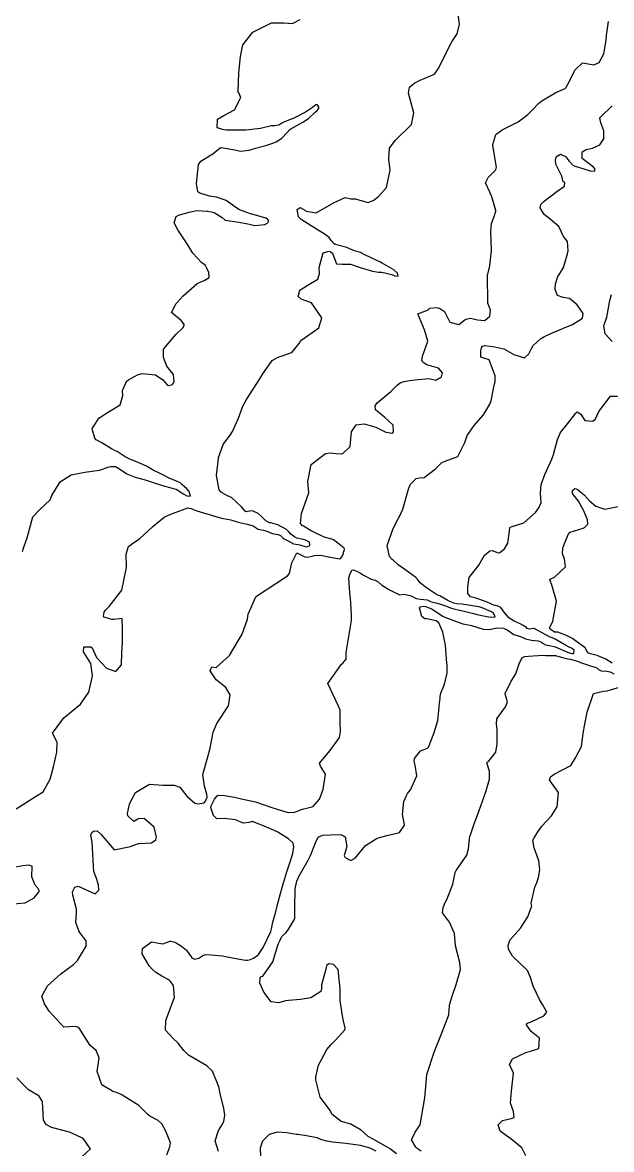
# Model space of a CAD drawing. Header units: feet. Extents: x 1313198 to 1317500, y 385000 to 389511.
# Drawn here: x 1315565 to 1315948, y 387532 to 388264 of the extents above; entities that cross this region are included whole.
import ezdxf

# ---------------------------------------------------------------- set-up
doc = ezdxf.new("R2010")
doc.units = ezdxf.units.FT
doc.layers.add('C-TOPO-MAJR', color=32, linetype='CONTINUOUS')

msp = doc.modelspace()

# ---------------------------------------------------------------- linework, layer by layer
at = {"layer": 'C-TOPO-MAJR'}
for points in [[(1315561.4, 387753.32), (1315573.92, 387761.28), (1315578.79, 387764.22), (1315583.48, 387772.44), (1315585.52, 387780.59), (1315587.64, 387789.94), (1315587.88, 387796.42), (1315587.63, 387796.85), (1315584.84, 387802.3), (1315592.16, 387812.28), (1315603.16, 387821.23), (1315608.44, 387829.03), (1315610.93, 387839.68), (1315609.8, 387847.68), (1315605.51, 387854.61), (1315605.13, 387855.29), (1315605.17, 387858.39), (1315609.74, 387858.47), (1315610.6, 387857.77), (1315613.56, 387851.52), (1315619.95, 387844.53), (1315625.94, 387842.33), (1315629.63, 387846.81), (1315630, 387854.69), (1315630.4, 387861.07), (1315630.35, 387869.62), (1315630.4, 387870.31), (1315630.13, 387876.89), (1315624.8, 387876.26), (1315623.75, 387876.21), (1315618.33, 387877.69), (1315618.04, 387878.36), (1315618.52, 387880.92), (1315619.14, 387881.95), (1315621.79, 387884.7), (1315629.98, 387895.21), (1315632.87, 387909.94), (1315632.78, 387918.53), (1315634.2, 387923.65), (1315637.79, 387926.15), (1315641.39, 387928.48), (1315650.03, 387936.7), (1315657.47, 387942.69), (1315661.79, 387944.61), (1315672.68, 387948.79), (1315674.9, 387948.27), (1315676.56, 387947.57), (1315678.7, 387946.81), (1315683.68, 387945.29), (1315686, 387944.56), (1315690.94, 387943.07), (1315694.55, 387942.05), (1315695.88, 387941.76), (1315700.68, 387940.9), (1315701.35, 387940.72), (1315704.75, 387939.59), (1315705.48, 387939.36), (1315711.25, 387938.1), (1315715.23, 387937.11), (1315718.5, 387934.92), (1315719.49, 387934.57), (1315721.94, 387934.17), (1315724.02, 387933.49), (1315727.62, 387932.14), (1315731.39, 387931.35), (1315732.98, 387930.75), (1315734.51, 387929.29), (1315735.39, 387928.61), (1315737.89, 387927.23), (1315741.36, 387925.4), (1315741.64, 387925.32), (1315745.43, 387924.66), (1315749.67, 387923.39), (1315751.38, 387923.76), (1315751.9, 387924.46), (1315751.69, 387926.48), (1315748.81, 387927.9), (1315747.58, 387928.07), (1315743.56, 387929.06), (1315742.12, 387929.78), (1315739.74, 387931.68), (1315738.47, 387933.2), (1315736.85, 387934.73), (1315731.21, 387937.77), (1315726.73, 387938.92), (1315725.87, 387939.02), (1315723.4, 387940.17), (1315720.39, 387943.2), (1315718.42, 387944.94), (1315715.16, 387946.61), (1315714.22, 387946.77), (1315710.71, 387946.22), (1315710.07, 387946.46), (1315707.69, 387949.41), (1315701.24, 387955.36), (1315700.56, 387955.75), (1315698.18, 387956.78), (1315695, 387958.48), (1315694.4, 387958.89), (1315693.18, 387960.34), (1315691.46, 387969.63), (1315692.69, 387980.81), (1315692.79, 387981.33), (1315695.79, 387989.87), (1315699.37, 387994.84), (1315700.21, 387995.99), (1315701.78, 387998.37), (1315705.7, 388006.89), (1315708.48, 388014.74), (1315710.9, 388019.01), (1315719.57, 388032.41), (1315720.95, 388035.04), (1315727.58, 388044.39), (1315731.34, 388046.57), (1315740.26, 388049.67), (1315744.98, 388055.49), (1315746.15, 388057.43), (1315750.47, 388060.35), (1315757.76, 388065.72), (1315759.8, 388072.12), (1315753.08, 388081.79), (1315746.4, 388084.26), (1315744.37, 388085.92), (1315745.48, 388090.03), (1315750.29, 388093.05), (1315757.16, 388097.19), (1315758.28, 388100.82), (1315758.17, 388104.81), (1315760.72, 388114.27), (1315764.57, 388115.34), (1315765.21, 388115.23), (1315766.69, 388114.07), (1315767.63, 388111.81), (1315769.24, 388107.29), (1315773.07, 388106.99), (1315778.33, 388106.97), (1315784.76, 388104.8), (1315786.83, 388104.06), (1315792.71, 388102.38), (1315796.57, 388101.88), (1315798.81, 388101.83), (1315805.35, 388100.26), (1315807.24, 388099.37), (1315809.31, 388099.28), (1315808.88, 388101.07), (1315806.46, 388103.22), (1315799.03, 388107.62), (1315797.79, 388108.29), (1315792.35, 388110.87), (1315787.19, 388113.33), (1315785.39, 388114.3), (1315784.89, 388114.5), (1315780.3, 388115.93), (1315775.94, 388117.85), (1315768.53, 388119.74), (1315767.48, 388120.35), (1315765.84, 388122.41), (1315765.08, 388123.55), (1315764.48, 388124.3), (1315761.28, 388126.7), (1315756.88, 388129.29), (1315746.36, 388135.95), (1315744.66, 388137.66), (1315743.76, 388142.41), (1315745.77, 388143.72), (1315749.25, 388141.72), (1315749.64, 388141.46), (1315756.01, 388140.28), (1315767.83, 388146.93), (1315774.94, 388150.18), (1315777.82, 388149.57), (1315778.52, 388149.41), (1315781.43, 388149.41), (1315789.81, 388147.01), (1315793.5, 388148.53), (1315796.82, 388151.14), (1315801.78, 388156.76), (1315804.27, 388168.06), (1315803.39, 388175.17), (1315803.8, 388182.38), (1315807.49, 388187.3), (1315818.01, 388197.61), (1315819.64, 388205.29), (1315816.08, 388217.99), (1315816.8, 388221.87), (1315820.17, 388224.79), (1315823.73, 388226.44), (1315832.98, 388230.3), (1315835.25, 388233.85), (1315844.2, 388251.34), (1315847.77, 388256.51), (1315849.2, 388262.91), (1315848.33, 388269.4)], [(1315565.42, 387920.43), (1315566.02, 387922.49), (1315566.21, 387923.13), (1315568.5, 387929.28), (1315572.19, 387942.95), (1315576.57, 387947.34), (1315583.47, 387953.84), (1315584.55, 387956.65), (1315589.89, 387965.67), (1315596.93, 387970.13), (1315605.91, 387971.81), (1315615.51, 387973.12), (1315621.72, 387975.44), (1315622.77, 387975.58), (1315625.18, 387975.61), (1315625.87, 387975.46), (1315628.47, 387973.98), (1315633.23, 387970.87), (1315638.48, 387968.72), (1315644.99, 387966.98), (1315650.37, 387965.24), (1315656.36, 387963.26), (1315662.56, 387961.51), (1315665.23, 387960.81), (1315666.39, 387960.24), (1315669.84, 387957.74), (1315672.06, 387956.49), (1315674.49, 387956.34), (1315673.73, 387959.33), (1315672.04, 387961.12), (1315668.66, 387964.19), (1315667.73, 387964.86), (1315665.42, 387966), (1315660.62, 387968.09), (1315657.06, 387969.83), (1315655.2, 387970.81), (1315650.24, 387973.23), (1315649.18, 387973.82), (1315645.95, 387975.75), (1315639.12, 387978.85), (1315635.14, 387980.34), (1315632.08, 387981.93), (1315627.54, 387984.87), (1315626.83, 387985.2), (1315626.03, 387985.54), (1315624.47, 387986.42), (1315623.29, 387987.11), (1315616.99, 387990.85), (1315613.24, 387992.97), (1315612.36, 387993.98), (1315610.89, 387999.06), (1315610.73, 387999.92), (1315614.89, 388007.01), (1315620.65, 388010.69), (1315628.83, 388015.65), (1315630.51, 388021.69), (1315630.42, 388024.91), (1315632.87, 388030.82), (1315634.35, 388031.95), (1315640.19, 388035.1), (1315643, 388035.86), (1315645.36, 388035.84), (1315651.79, 388035.08), (1315656.65, 388031.78), (1315659.12, 388028.87), (1315660.33, 388028.09), (1315662.92, 388028.85), (1315663.92, 388030.69), (1315663.45, 388035.12), (1315663.23, 388035.44), (1315659.25, 388040.74), (1315656.94, 388046.44), (1315656.88, 388051.81), (1315664.97, 388061.27), (1315669.47, 388065.71), (1315670.43, 388067.13), (1315670.46, 388067.86), (1315668.19, 388070.71), (1315667.46, 388071.22), (1315662.13, 388075.5), (1315665.23, 388081.37), (1315665.79, 388081.97), (1315669.68, 388086.51), (1315678.75, 388094.39), (1315683.38, 388096.45), (1315686.6, 388098.29), (1315686.37, 388101.62), (1315685.21, 388104.34), (1315684.21, 388106.09), (1315681.7, 388108.03), (1315676, 388114.1), (1315672.34, 388120.28), (1315666.37, 388129.19), (1315663.85, 388133.89), (1315665.28, 388137.88), (1315666.79, 388138.83), (1315674.47, 388141.04), (1315678.62, 388141.93), (1315685.43, 388141.47), (1315685.76, 388141.38), (1315688.12, 388140.95), (1315689.87, 388140.58), (1315695.03, 388137.25), (1315697.06, 388135.63), (1315705.91, 388134.16), (1315712.92, 388132.88), (1315716.21, 388132.1), (1315722.75, 388132.68), (1315724.71, 388133.79), (1315725.29, 388135.18), (1315724.47, 388136.21), (1315723.74, 388136.75), (1315723.5, 388136.88), (1315717.55, 388138.61), (1315713.56, 388139.57), (1315706.43, 388142.16), (1315704.58, 388143.36), (1315697.61, 388148.26), (1315691.35, 388150.49), (1315686.93, 388151.18), (1315680.62, 388153.03), (1315679.33, 388153.97), (1315678.34, 388159.4), (1315679.66, 388171.77), (1315681.19, 388173.85), (1315687.49, 388177.72), (1315688.34, 388178.18), (1315689.3, 388178.83), (1315693.79, 388182.5), (1315694.49, 388182.71), (1315703.22, 388181.27), (1315707.09, 388180.38), (1315712.57, 388180.91), (1315716.7, 388182.3), (1315723.47, 388183.98), (1315727.32, 388185.27), (1315730.13, 388186.35), (1315733.85, 388188.71), (1315737.36, 388192.52), (1315739.12, 388194.48), (1315739.61, 388194.86), (1315747.44, 388199.16), (1315751.07, 388201.58), (1315755.74, 388205.96), (1315756.73, 388206.77), (1315758.13, 388208.45), (1315756.86, 388210.57), (1315755.97, 388210.55), (1315754.73, 388209.59), (1315753.82, 388208.78), (1315749.09, 388205.67), (1315741.99, 388202.07), (1315735.12, 388199.22), (1315733.82, 388198.5), (1315731.94, 388197.3), (1315729.25, 388196.85), (1315727.85, 388196.87), (1315727.04, 388196.72), (1315720.06, 388195.1), (1315710.49, 388194.11), (1315708.2, 388193.96), (1315697.69, 388193.95), (1315695.07, 388194.35), (1315694.56, 388194.71), (1315694.13, 388194.92), (1315691.91, 388195.6), (1315692.08, 388201.06), (1315696.19, 388203.56), (1315703.01, 388207.11), (1315707.2, 388215.12), (1315705.95, 388218.21), (1315705.57, 388218.97), (1315705.92, 388231.22), (1315706.88, 388241.93), (1315708.59, 388249.38), (1315714.94, 388257.7), (1315727.21, 388263.78), (1315735.2, 388263.69), (1315740.8, 388263.31), (1315741.18, 388263.39), (1315745.8, 388265.96)], [(1315659.25, 387528.47), (1315661.1, 387533.62), (1315661.48, 387536.36), (1315658.5, 387543.87), (1315655.92, 387548.74), (1315653.57, 387550.71), (1315648.15, 387553.69), (1315646.68, 387555), (1315640.92, 387560.6), (1315629.53, 387567.69), (1315626.49, 387568.89), (1315624.11, 387569.73), (1315622.71, 387570.58), (1315618.6, 387572.91), (1315616.91, 387574.06), (1315613.81, 387582.69), (1315615.28, 387591.55), (1315613.32, 387596.32), (1315609.28, 387599.62), (1315602.09, 387611.29), (1315599.61, 387611.78), (1315592.3, 387611.42), (1315582.76, 387621.75), (1315579.69, 387626.55), (1315577.98, 387631.66), (1315581.63, 387638.33), (1315590.32, 387646.11), (1315598.51, 387652.17), (1315601.11, 387654.66), (1315606.68, 387663.98), (1315606.67, 387667.58), (1315605.32, 387669.4), (1315602.68, 387672.9), (1315602.09, 387673.9), (1315599.97, 387679.47), (1315600.57, 387685.57), (1315600.57, 387688.09), (1315598.17, 387697.12), (1315597.86, 387699.29), (1315599.4, 387702.42), (1315601.48, 387703.01), (1315606.31, 387700.88), (1315612.67, 387698.01), (1315614.98, 387700.45), (1315614.87, 387703.97), (1315613.29, 387708.63), (1315611.85, 387712.62), (1315611.5, 387715.95), (1315610.59, 387731.64), (1315609.82, 387736.15), (1315610.49, 387737.85), (1315611.52, 387738.7), (1315613.99, 387738.83), (1315616.56, 387736.57), (1315625.05, 387726.65), (1315635.55, 387728.79), (1315640.73, 387730.76), (1315641.15, 387730.81), (1315649.22, 387731.21), (1315652.01, 387732.99), (1315652.5, 387734.72), (1315650.95, 387741.4), (1315644.42, 387746.86), (1315640.65, 387746.82), (1315640.26, 387746.51), (1315637.7, 387745), (1315633.75, 387748.57), (1315633.55, 387750.22), (1315634.61, 387755.19), (1315634.89, 387756.49), (1315638.73, 387763.81), (1315647.91, 387769.24), (1315656.56, 387768.61), (1315663.99, 387768.55), (1315667.66, 387767.4), (1315672.1, 387761.42), (1315677.36, 387756.94), (1315679.28, 387756.46), (1315683.42, 387757.19), (1315684.24, 387758.18), (1315684.76, 387759.22), (1315685.28, 387760.78), (1315685.04, 387762.71), (1315683.68, 387767.87), (1315682.58, 387775.51), (1315685.67, 387787.07), (1315687.18, 387792.54), (1315689.26, 387803.07), (1315691.57, 387808.68), (1315699.18, 387820.18), (1315700.28, 387827.23), (1315697.37, 387831.95), (1315691.14, 387836.91), (1315687.33, 387842.76), (1315688.38, 387845.35), (1315691.09, 387844.92), (1315699.85, 387852.79), (1315704.88, 387861.24), (1315708.17, 387866.56), (1315711.48, 387876.31), (1315711.95, 387879.6), (1315717.04, 387890.89), (1315718.01, 387891.78), (1315729.88, 387899.63), (1315737.58, 387904.46), (1315738.77, 387906), (1315740.21, 387913.08), (1315743.61, 387919.39), (1315745.29, 387918.53), (1315748.68, 387916.79), (1315750.24, 387916.78), (1315754.3, 387917.57), (1315754.9, 387917.68), (1315759.11, 387918.07), (1315762.06, 387917.41), (1315763.89, 387916.98), (1315771.4, 387915.57), (1315771.91, 387915.72), (1315773.26, 387917.54), (1315774.51, 387921.6), (1315774.33, 387922.52), (1315770.98, 387925.13), (1315767.29, 387927.94), (1315766.29, 387928.39), (1315761.24, 387929.73), (1315752.82, 387933.87), (1315747.93, 387936.74), (1315747.07, 387937.21), (1315745.95, 387938.44), (1315746.7, 387945.05), (1315751.26, 387958.43), (1315750.61, 387965.82), (1315752.77, 387976.82), (1315762.09, 387984.05), (1315765.34, 387984.48), (1315769.17, 387983.92), (1315773.31, 387983.8), (1315778.14, 387988.55), (1315779.01, 387998.05), (1315782.18, 388002.62), (1315787.32, 388003.19), (1315794.95, 388001.17), (1315801.39, 387997.76), (1315805.66, 387997.27), (1315806.31, 387998.09), (1315806.13, 388002.43), (1315800.58, 388007.7), (1315794.71, 388012.26), (1315794.35, 388014.95), (1315795.78, 388016.99), (1315804.63, 388024.32), (1315808.8, 388028.35), (1315810.62, 388029.87), (1315812.95, 388030.83), (1315818.34, 388031.55), (1315829.08, 388032.64), (1315832.19, 388031.96), (1315833.83, 388031.63), (1315837.59, 388033.77), (1315838.07, 388036.33), (1315835.63, 388039.43), (1315827.88, 388041.65), (1315826.23, 388042.58), (1315824.64, 388044.2), (1315825.1, 388047.2), (1315828.66, 388057.04), (1315826.44, 388064.27), (1315822.19, 388074.78), (1315828.46, 388077.16), (1315828.8, 388077.42), (1315829.94, 388078.36), (1315833.94, 388078.88), (1315836.28, 388078.47), (1315839.4, 388076.3), (1315842.96, 388069.33), (1315848.8, 388067.75), (1315852.71, 388070.8), (1315853.26, 388071.24), (1315856.38, 388071.9), (1315860.88, 388070.82), (1315865.57, 388070.29), (1315868.88, 388073.23), (1315869.26, 388077.22), (1315868.84, 388078.22), (1315867.69, 388081.55), (1315867.62, 388083.67), (1315867.34, 388097.83), (1315867.45, 388099.7), (1315868.79, 388105.84), (1315869.91, 388115.8), (1315869.57, 388128.22), (1315869.94, 388133.3), (1315871.71, 388138.02), (1315872.81, 388141.33), (1315872.76, 388141.81), (1315870.24, 388150.61), (1315868.81, 388153.67), (1315866.04, 388159.85), (1315867.81, 388163.26), (1315872.75, 388168.3), (1315873.11, 388169.89), (1315870.84, 388184.04), (1315870.81, 388184.61), (1315872.83, 388191.09), (1315876.9, 388194.13), (1315887.38, 388199.47), (1315893.63, 388204.25), (1315896.67, 388207.12), (1315900.52, 388211.23), (1315902.65, 388213.07), (1315911.72, 388218.41), (1315917.72, 388221.11), (1315918.28, 388221.6), (1315920.64, 388225.87), (1315924.17, 388232.98), (1315929.08, 388237.66), (1315935.35, 388236.62), (1315936.49, 388236.52), (1315939.94, 388238.05), (1315943.01, 388243.63), (1315944.43, 388252.5), (1315944.73, 388255.47), (1315945.87, 388264.55)], [(1315692.65, 387530.69), (1315690.52, 387537.66), (1315692.67, 387544.37), (1315694.93, 387547.75), (1315696.15, 387550.13), (1315696.76, 387554.32), (1315696.15, 387558.82), (1315694.07, 387567.27), (1315693.01, 387572.57), (1315688.72, 387582.85), (1315685.23, 387586.27), (1315677.24, 387590.76), (1315673.12, 387593.28), (1315670.11, 387596.23), (1315666.47, 387601.03), (1315662.98, 387604.3), (1315658.27, 387609.5), (1315658.41, 387615.71), (1315664.03, 387630.89), (1315663.45, 387638.38), (1315660.81, 387641.87), (1315655.99, 387644.56), (1315651.73, 387647.22), (1315649.78, 387648.81), (1315647.58, 387651.22), (1315643.11, 387659.13), (1315643.42, 387662.61), (1315649.19, 387666.91), (1315653.89, 387665.93), (1315656.62, 387665.45), (1315661.34, 387667.22), (1315661.84, 387667.23), (1315664.24, 387666.62), (1315665.12, 387666.24), (1315668.75, 387664.03), (1315671.82, 387661.44), (1315675.46, 387656.48), (1315677.12, 387655.51), (1315679.86, 387656.3), (1315682.62, 387658.02), (1315684.27, 387658.52), (1315687.63, 387658.37), (1315695.27, 387657.66), (1315696.16, 387657.54), (1315706.37, 387655.55), (1315710.29, 387654.93), (1315711.54, 387654.94), (1315713.44, 387655.38), (1315715.38, 387656.29), (1315718.27, 387658.26), (1315718.73, 387658.71), (1315721.75, 387663.27), (1315726.58, 387673.49), (1315727.07, 387675.24), (1315728.02, 387679.54), (1315729.32, 387684.1), (1315729.65, 387685.4), (1315730.74, 387690.26), (1315732.28, 387695.77), (1315734.78, 387704.6), (1315735.31, 387706.51), (1315736.88, 387711.7), (1315739.08, 387718.25), (1315741.01, 387724.29), (1315741.72, 387728.65), (1315741.08, 387730.83), (1315738.23, 387733.68), (1315731.31, 387738.07), (1315726.49, 387740.21), (1315723.94, 387741.36), (1315714.86, 387745.07), (1315712.5, 387744.43), (1315708.87, 387743.92), (1315707.7, 387744.27), (1315704.78, 387745.67), (1315703.81, 387746.03), (1315696.63, 387746.92), (1315691.72, 387746.8), (1315689.41, 387748.79), (1315687.72, 387754.01), (1315687.91, 387755.26), (1315690.19, 387759.47), (1315691.85, 387761.74), (1315692.51, 387762.05), (1315696.66, 387761.94), (1315703.12, 387760.86), (1315708.51, 387759.55), (1315709.57, 387759.3), (1315716.8, 387757.69), (1315728.03, 387753.81), (1315737.96, 387750.94), (1315742.37, 387751.06), (1315745.87, 387752.5), (1315748.1, 387753.26), (1315754.09, 387754.81), (1315758.21, 387759.49), (1315760.71, 387766.1), (1315762.22, 387775.81), (1315758.84, 387781.03), (1315758.32, 387782.86), (1315765.23, 387791.16), (1315771.37, 387799.65), (1315772.02, 387803.39), (1315771.85, 387805.56), (1315771.74, 387807.21), (1315771.71, 387815.15), (1315771.6, 387817.25), (1315770.63, 387819.98), (1315763.77, 387834.63), (1315772.62, 387847.08), (1315773.54, 387847.87), (1315775.65, 387850.44), (1315775.67, 387851.4), (1315775.57, 387854.77), (1315779.06, 387875.61), (1315779.06, 387879.77), (1315778.89, 387882.05), (1315778.65, 387887.4), (1315778.02, 387893.72), (1315777.37, 387902.97), (1315778.05, 387905.47), (1315779.3, 387908.17), (1315780.45, 387908.46), (1315784.28, 387906.73), (1315786.87, 387904.92), (1315791.91, 387902.31), (1315794.51, 387901.66), (1315796.35, 387900.67), (1315798.67, 387898.59), (1315803.82, 387895.49), (1315809.79, 387892.4), (1315810.47, 387892.26), (1315813.22, 387892.58), (1315817.86, 387891.54), (1315821.14, 387889.92), (1315823.95, 387889.38), (1315828.22, 387888.86), (1315830.03, 387888.01), (1315830.99, 387887.66), (1315833.72, 387887.12), (1315836.14, 387886.3), (1315840.11, 387885), (1315843.98, 387883.6), (1315845.6, 387883.1), (1315849.16, 387882.33), (1315852.28, 387881.56), (1315857.33, 387880.2), (1315861.43, 387879.24), (1315866.98, 387878.24), (1315869.62, 387877.69), (1315872.44, 387877.83), (1315871.24, 387880.34), (1315870.02, 387881.2), (1315863.8, 387883.81), (1315861.86, 387884.39), (1315854.76, 387885.45), (1315850.78, 387886.05), (1315847.4, 387886.45), (1315845.56, 387886.74), (1315841.55, 387888.56), (1315836.47, 387891.51), (1315835.08, 387892.08), (1315833.56, 387892.77), (1315828.98, 387895.9), (1315826.85, 387897.41), (1315823.75, 387900.08), (1315821.74, 387902.56), (1315820.94, 387903.4), (1315813.65, 387908.65), (1315809.34, 387911.76), (1315806.15, 387914.7), (1315805.5, 387915.23), (1315803.72, 387917.03), (1315802.19, 387924.16), (1315806.2, 387935.35), (1315809.57, 387942), (1315810.18, 387943.13), (1315812.42, 387947.93), (1315816.1, 387960.87), (1315817.18, 387963.92), (1315821.07, 387967.82), (1315823.31, 387968.14), (1315826.34, 387968.5), (1315833.67, 387973.97), (1315837.78, 387978.24), (1315839.86, 387979.11), (1315848.15, 387981.99), (1315852.6, 387991.11), (1315854.16, 387995.63), (1315858.74, 388002.15), (1315864.45, 388008.94), (1315866.09, 388011.32), (1315868.79, 388016.03), (1315869.7, 388018.24), (1315871.68, 388028.36), (1315872.26, 388030.62), (1315872.44, 388034.35), (1315868.39, 388044.87), (1315864.89, 388046.02), (1315863, 388046.61), (1315863, 388050.6), (1315863.47, 388052.54), (1315864.13, 388053.73), (1315865.58, 388054.22), (1315872.1, 388053.36), (1315878.02, 388051.96), (1315878.48, 388051.78), (1315884.49, 388048.34), (1315891.39, 388046.04), (1315894.21, 388048.84), (1315895.97, 388052.17), (1315897.06, 388054.05), (1315901.71, 388058.45), (1315903.99, 388059.79), (1315905.28, 388060.36), (1315910.07, 388062.62), (1315916.66, 388065.49), (1315922.46, 388067.87), (1315929.03, 388072), (1315929.56, 388074.88), (1315925.65, 388080.59), (1315920.56, 388084.74), (1315916.41, 388085.34), (1315912.73, 388086.7), (1315911.23, 388090.46), (1315911.48, 388094.18), (1315912.98, 388099.05), (1315914.28, 388100.99), (1315916.76, 388104.78), (1315919.25, 388113.69), (1315919.71, 388115.57), (1315919.4, 388121.59), (1315917.48, 388123.84), (1315916.81, 388124.93), (1315913.59, 388131.49), (1315907.98, 388136.27), (1315904.08, 388139.14), (1315901.51, 388143.66), (1315902.08, 388145.69), (1315904.1, 388147.81), (1315912.47, 388154.12), (1315917.31, 388157.7), (1315917.56, 388159.98), (1315916.69, 388160.37), (1315916.57, 388160.47), (1315915.56, 388164.02), (1315911.78, 388171.84), (1315911.46, 388175.05), (1315912.16, 388176.82), (1315914.67, 388178.35), (1315918.02, 388176.95), (1315920.3, 388173.91), (1315922.86, 388171.31), (1315923.71, 388170.87), (1315934.07, 388167.58), (1315936.9, 388167.35), (1315937.29, 388168.72), (1315936.17, 388170.06), (1315928.94, 388175.54), (1315928.76, 388180.02), (1315931.48, 388181.51), (1315935.56, 388182.21), (1315940.25, 388184.38), (1315942.92, 388188.3), (1315942.85, 388193.64), (1315940.92, 388198.82), (1315940.24, 388201.7), (1315940.86, 388202.56), (1315948.29, 388209.89)], [(1315948.42, 388056.78), (1315943.97, 388061.46), (1315943.78, 388061.81), (1315943, 388066.71), (1315943.15, 388067.61), (1315944.85, 388072.52), (1315945.73, 388077.25), (1315946.06, 388079.59), (1315946.5, 388082.56), (1315947.91, 388087.24)], [(1315808.21, 387529.26), (1315804.33, 387532.23), (1315804.15, 387532.36), (1315802.64, 387533.33), (1315793.13, 387538.61), (1315789.86, 387540.47), (1315785.32, 387544.43), (1315778.72, 387548.45), (1315772.41, 387550.24), (1315766.25, 387554.96), (1315766.1, 387555.34), (1315765.44, 387557.01), (1315758.69, 387565.94), (1315755.87, 387577.29), (1315755.96, 387579.14), (1315757.59, 387586.82), (1315763.07, 387596.96), (1315765.75, 387600.09), (1315768.68, 387603.05), (1315774.73, 387609.72), (1315774.93, 387610.73), (1315773.52, 387617.49), (1315771.63, 387628.61), (1315771.67, 387636.36), (1315770.35, 387648.84), (1315767.38, 387652.11), (1315764.43, 387652.53), (1315762.79, 387651.54), (1315762.38, 387649.08), (1315759.63, 387638.82), (1315759.49, 387636.47), (1315759.24, 387634.51), (1315752.61, 387630.41), (1315745.93, 387629.3), (1315738.08, 387628.71), (1315736.27, 387628.47), (1315731.98, 387627.3), (1315726.79, 387627.77), (1315722.1, 387634.07), (1315719.63, 387640.01), (1315719.7, 387643.66), (1315720.32, 387644.25), (1315721.33, 387644.49), (1315721.56, 387644.63), (1315727.97, 387653.93), (1315731.47, 387665.38), (1315732.51, 387667.51), (1315733.43, 387669.46), (1315733.9, 387670.26), (1315736.39, 387672.59), (1315737.91, 387674.57), (1315741.92, 387681.09), (1315742.22, 387682.09), (1315742.31, 387688.15), (1315742.3, 387688.83), (1315742.56, 387701.28), (1315743.32, 387705.27), (1315743.62, 387706.26), (1315744.91, 387709.24), (1315750.91, 387719.88), (1315752.36, 387722.81), (1315755.77, 387731.24), (1315757.33, 387734.89), (1315760.27, 387736.05), (1315765.52, 387736.27), (1315772.16, 387736.66), (1315774.93, 387735.09), (1315775.95, 387728.86), (1315775.02, 387725.15), (1315774.3, 387722.86), (1315774.94, 387721.67), (1315778.53, 387719.76), (1315781.46, 387721.09), (1315788.21, 387729.48), (1315795.66, 387734.14), (1315801.98, 387735.91), (1315810.12, 387737.76), (1315813.39, 387742.65), (1315813.21, 387744.15), (1315812.23, 387749.48), (1315813.09, 387758.07), (1315814.7, 387761.95), (1315815.51, 387763.21), (1315817.29, 387765.56), (1315821.58, 387774.67), (1315820.38, 387781.61), (1315819.7, 387784.24), (1315819.94, 387785.96), (1315823.96, 387790.83), (1315828.36, 387792.73), (1315829.12, 387793.17), (1315832.42, 387802.07), (1315835.11, 387810.52), (1315835.81, 387817.11), (1315836.08, 387819.98), (1315836.65, 387825.09), (1315836.7, 387826.28), (1315837.08, 387828.26), (1315839.36, 387834.15), (1315841.15, 387841.41), (1315841.12, 387846.05), (1315840.76, 387850.23), (1315840.49, 387853.78), (1315840.06, 387859.47), (1315838.46, 387867.99), (1315835.78, 387874.11), (1315833.99, 387875.3), (1315828.07, 387876.52), (1315826.59, 387876.73), (1315824.65, 387878.22), (1315823.19, 387883.84), (1315823.48, 387884.32), (1315825.76, 387884.8), (1315827.1, 387884.66), (1315827.7, 387884.44), (1315830.61, 387883.36), (1315831.41, 387882.99), (1315838.27, 387878.36), (1315839.59, 387877.64), (1315848.23, 387874.39), (1315851.45, 387873.42), (1315856.15, 387872.45), (1315857.01, 387872.22), (1315864.45, 387869.91), (1315868.66, 387869.74), (1315873.53, 387870.81), (1315877.75, 387870.53), (1315880.23, 387869.51), (1315884.47, 387866.48), (1315888.76, 387865.17), (1315890.81, 387864.3), (1315892.01, 387863.68), (1315895.95, 387862.79), (1315900.34, 387862.31), (1315902.54, 387861.48), (1315903.45, 387860.61), (1315905.09, 387859.66), (1315907.56, 387859.26), (1315911.25, 387858.35), (1315919.27, 387854.95), (1315920.03, 387854.69), (1315921.37, 387854.35), (1315922.48, 387854.09), (1315923.42, 387854.2), (1315923.57, 387856.36), (1315922.02, 387857.64), (1315920.83, 387858.05), (1315917.51, 387859.65), (1315911.34, 387863.4), (1315910.44, 387863.79), (1315907.68, 387864.9), (1315902.54, 387867.82), (1315897.67, 387870.31), (1315897, 387870.33), (1315894.57, 387869.83), (1315893.23, 387870.43), (1315892.63, 387870.95), (1315890.5, 387872.36), (1315888.5, 387873.48), (1315884.61, 387875.19), (1315881.25, 387877.2), (1315878.16, 387881.06), (1315876.12, 387883.9), (1315874.15, 387884.81), (1315871.39, 387885.6), (1315869.98, 387886.19), (1315868.28, 387886.93), (1315860.6, 387889.88), (1315859.11, 387890.25), (1315856.26, 387890.99), (1315854.53, 387893.08), (1315854.7, 387897.38), (1315855.57, 387903.54), (1315861.71, 387911.47), (1315865.47, 387918.04), (1315868.89, 387920.89), (1315870.49, 387921.01), (1315874.34, 387919.59), (1315875.46, 387919.77), (1315878.41, 387922.06), (1315880.52, 387925.71), (1315881.37, 387932.14), (1315881.88, 387935.64), (1315882.19, 387936.1), (1315891.01, 387939.06), (1315898.59, 387945.58), (1315900.7, 387948.69), (1315902.21, 387952.15), (1315901.76, 387958.3), (1315902.31, 387963.89), (1315904.56, 387970.31), (1315909.13, 387980.4), (1315910.33, 387983.29), (1315912.92, 387993.14), (1315914.77, 387997.71), (1315919.41, 388003.18), (1315924.68, 388010.27), (1315925.67, 388010.96), (1315927.91, 388009.61), (1315930.67, 388005.37), (1315935.77, 388004.93), (1315937.48, 388006.53), (1315939.74, 388011.29), (1315947.17, 388021.23), (1315951.71, 388021.31)], [(1315948.36, 387847.88), (1315944.17, 387850.43), (1315938.48, 387852.84), (1315934.31, 387853.94), (1315932.8, 387854.53), (1315932.17, 387855.44), (1315930.71, 387857.7), (1315922.85, 387863.66), (1315922.54, 387863.83), (1315918.62, 387865.76), (1315912.99, 387868.07), (1315912.04, 387867.92), (1315911.41, 387867.86), (1315910.9, 387868.06), (1315909.93, 387868.59), (1315907.97, 387870), (1315907.77, 387871.07), (1315909.84, 387875.06), (1315912.15, 387888.15), (1315909.33, 387897.89), (1315907.82, 387902.07), (1315908.09, 387902.37), (1315910.81, 387903.69), (1315918.03, 387910.35), (1315917.39, 387915.64), (1315916.09, 387918.82), (1315916.24, 387922.45), (1315917.3, 387925.57), (1315920.25, 387932.24), (1315921.11, 387932.96), (1315929.39, 387935.6), (1315930.35, 387935.99), (1315932.59, 387938.03), (1315932.4, 387940.99), (1315929.99, 387946.86), (1315926.54, 387952.94), (1315923.22, 387957.09), (1315922.61, 387958.09), (1315922.46, 387960.07), (1315924.09, 387961.18), (1315924.92, 387961.09), (1315926.26, 387960.36), (1315930.4, 387956.85), (1315933.69, 387953.25), (1315937.8, 387949.72), (1315943.52, 387947.76), (1315953.39, 387949.87)], [(1315824.36, 387530.78), (1315821.78, 387532.52), (1315820.9, 387533.46), (1315818.04, 387538.19), (1315820.31, 387543.29), (1315823.62, 387548.01), (1315825.66, 387559.32), (1315826.64, 387565.44), (1315827.28, 387572.66), (1315828.06, 387580.77), (1315832.82, 387595.27), (1315837.91, 387608.17), (1315842.17, 387619.45), (1315842.74, 387625.58), (1315842.89, 387626.53), (1315844.52, 387631.51), (1315846.95, 387639.05), (1315849.83, 387648.98), (1315849.42, 387653.51), (1315846.65, 387664.16), (1315845.98, 387672.34), (1315842.62, 387679.51), (1315838.19, 387685.58), (1315838.55, 387689.22), (1315839.93, 387692.43), (1315841.1, 387694.86), (1315844.77, 387704.28), (1315846.48, 387711.83), (1315847, 387713.17), (1315853.99, 387723.11), (1315854.99, 387727.27), (1315855.95, 387735.38), (1315856.07, 387735.79), (1315857.42, 387739.58), (1315859.03, 387744.12), (1315859.83, 387746.39), (1315862.03, 387752.24), (1315866.29, 387764.21), (1315868.65, 387772.51), (1315868.73, 387777.61), (1315866.88, 387783.18), (1315867.15, 387783.62), (1315868, 387784.02), (1315872.82, 387790.08), (1315873.59, 387795.37), (1315873.6, 387804.51), (1315873.26, 387808.44), (1315873.39, 387811.77), (1315878.96, 387819.46), (1315880.38, 387822.68), (1315878.74, 387827.69), (1315878.75, 387828.22), (1315882.72, 387836.1), (1315885.67, 387840.97), (1315888.22, 387848.09), (1315889.8, 387851.32), (1315891.35, 387852.09), (1315893.93, 387852.41), (1315903.37, 387852.94), (1315905.25, 387852.84), (1315911.48, 387852.71), (1315913.66, 387852.23), (1315916.07, 387851.49), (1315919.48, 387850.75), (1315921.32, 387850.32), (1315924.95, 387849.32), (1315926.5, 387848.81), (1315927.71, 387848.35), (1315928.4, 387848.06), (1315933.02, 387846.53), (1315938.42, 387844.81), (1315939.48, 387843.82), (1315941.19, 387842.76), (1315944.85, 387842.58), (1315947.05, 387842.21), (1315949.31, 387841)], [(1315892.35, 387527.9), (1315889.66, 387533.08), (1315882.59, 387538.88), (1315875.61, 387543.77), (1315874.31, 387548.02), (1315877.07, 387550.8), (1315882.77, 387552.05), (1315884.78, 387552.83), (1315884.2, 387556.69), (1315882.39, 387562.1), (1315882.99, 387569.83), (1315884.35, 387581.51), (1315883.35, 387583.46), (1315881.69, 387587.27), (1315883.58, 387590.81), (1315892.71, 387595.2), (1315894.71, 387595.55), (1315900.62, 387597.54), (1315901.04, 387604.17), (1315895.73, 387608.69), (1315892.69, 387612.93), (1315892.73, 387613.6), (1315893.38, 387614.01), (1315895.66, 387614.83), (1315903.95, 387618.75), (1315905.83, 387621.19), (1315903.11, 387626.13), (1315901.3, 387628.95), (1315897.11, 387637.98), (1315895.35, 387643.71), (1315893.35, 387648.22), (1315883.55, 387657.55), (1315881.01, 387662.03), (1315880.8, 387664.54), (1315881.96, 387667.95), (1315888.76, 387675.79), (1315893.55, 387683.04), (1315896.09, 387690.2), (1315896.01, 387690.89), (1315895.81, 387691.85), (1315898.07, 387702.42), (1315899.61, 387705.89), (1315900.81, 387709.58), (1315901.27, 387713.74), (1315900.78, 387719.38), (1315897.62, 387727.87), (1315896.9, 387732.89), (1315897.63, 387734.49), (1315899.95, 387738.29), (1315902.56, 387741.99), (1315908.99, 387748.73), (1315912.54, 387754.54), (1315913.53, 387763.78), (1315908.84, 387770.21), (1315907.7, 387772.03), (1315908.32, 387773.97), (1315910.63, 387775.76), (1315921.39, 387781.3), (1315924.41, 387786.35), (1315924.84, 387787.15), (1315928.3, 387793.79), (1315929.5, 387802.1), (1315930.55, 387808.31), (1315932.09, 387816.09), (1315936.19, 387828.08), (1315942.79, 387829.7), (1315945.16, 387829.91), (1315953.65, 387832.39)], [(1315557.22, 387691.37), (1315567.06, 387692.24), (1315573.04, 387695.51), (1315576.5, 387699.81), (1315575.62, 387701.56), (1315573.76, 387703.71), (1315571.58, 387708.96), (1315571.7, 387716.07), (1315569.42, 387716.72), (1315565.67, 387716.16), (1315555.71, 387714.37)], [(1315601.06, 387524.66), (1315609.56, 387532.33), (1315604.81, 387539.1), (1315603.62, 387539.84), (1315595.98, 387543.19), (1315585.11, 387546.09), (1315584.33, 387546.29), (1315580.8, 387548.31), (1315578.99, 387551.02), (1315578.42, 387563.1), (1315576.08, 387566.77), (1315569.31, 387570.81), (1315565.88, 387574.18), (1315561.66, 387578.49)], [(1315795.08, 387530.99), (1315791.28, 387532.88), (1315784.92, 387534.58), (1315780.25, 387535.32), (1315775.39, 387535.78), (1315766.66, 387536.71), (1315763.2, 387537.43), (1315763.07, 387537.46), (1315759.85, 387538.19), (1315758.07, 387538.79), (1315757.24, 387539.37), (1315757.08, 387539.47), (1315748.52, 387540.98), (1315743.89, 387541.62), (1315743.15, 387541.73), (1315740.78, 387542.2), (1315737.07, 387542.77), (1315730.82, 387543.21), (1315725.59, 387541.77), (1315721.31, 387537.44), (1315719.68, 387532.89), (1315719.92, 387527.37)]]:
    msp.add_lwpolyline(points, dxfattribs=at)

doc.saveas('drawing.dxf')
